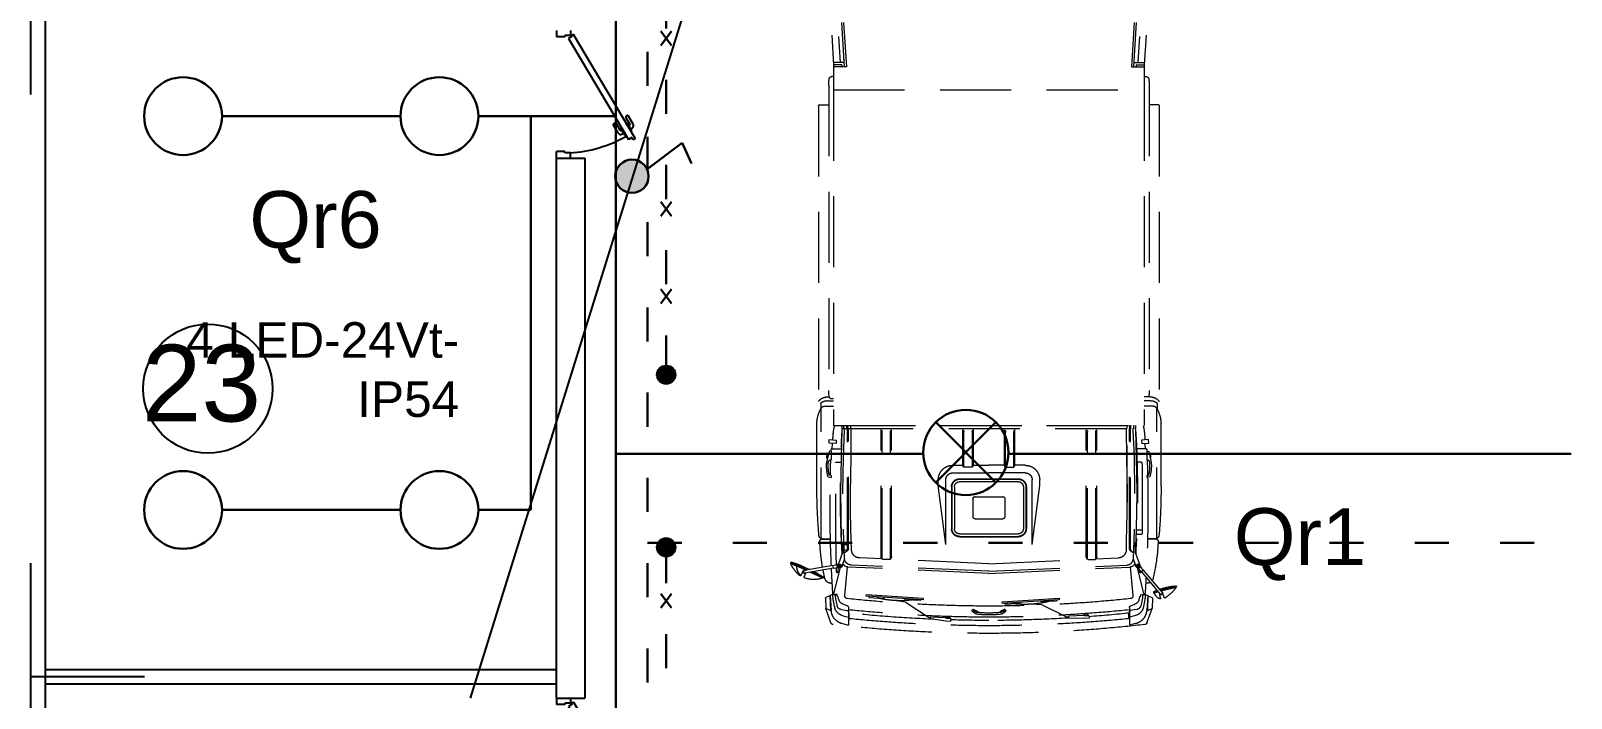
# Model space of a CAD drawing. Header units: millimetres. Extents: x 42452 to 2852333, y -419346 to 834876.
# Drawn here: x 2526040 to 2536882, y 321831 to 326528 of the extents above; entities that cross this region are included whole.
import ezdxf
from ezdxf import colors
from ezdxf.entities.mleader import LeaderData, LeaderLine
from ezdxf.math import Vec2, Vec3

# ---------------------------------------------------------------- set-up
doc = ezdxf.new("R2010")
doc.units = ezdxf.units.MM
doc.linetypes.add('ACAD_ISO03W100', pattern=[30, 12, -18])
doc.linetypes.add('DASHED', pattern=[0.75, 0.5, -0.25])
for name, color, linetype, lineweight in [('cad-block.com_Pen_No__7', 7, 'Continuous', 60), ('memar', 7, 'Continuous', 25), ('выкл1_IP54', 5, 'Continuous', 30), ('ДВЕРИ', 7, 'Continuous', 5), ('надписи', 5, 'Continuous', 30), ('НСП11', 5, 'Continuous', 30), ('Соед_газа', 184, 'ACAD_ISO03W100', 30), ('Соедин', 5, 'Continuous', 30), ('Соедин_роз', 94, 'Continuous', 30), ('Шит', 1, 'Continuous', 30)]:
    doc.layers.add(name, color=color, linetype=linetype, lineweight=lineweight)
doc.styles.add('Arial', font='arial.ttf', dxfattribs={"height": 200})
doc.styles.add('my_own', font='arial.ttf')
doc.styles.get("Standard").update_dxf_attribs({"font": 'arial.ttf'})
doc.styles.add('СГЕНЕРИР_СТИЛЬ_1', font='arial.ttf')

# ---------------------------------------------------------------- blocks, each defined once
blk = doc.blocks.new('MAS1')
at = {"layer": 'cad-block.com_Pen_No__7', "color": 252, "linetype": 'DASHED', "lineweight": 9, "ltscale": 1000, "true_color": 0x939598}
for p, q in [((136696, 769103), (136761, 768044)), ((136710, 769103), (136775, 768044)), ((138848, 769103), (138783, 768044)), ((138863, 769103), (138798, 768044)), ((136627, 769015), (136686, 768058)), ((136674, 769006), (136731, 768073)), ((138884, 769006), (138827, 768073)), ((138932, 769015), (138873, 768058)), ((138801, 768092), (138801, 768094)), ((136759, 768073), (136686, 768073)), ((136686, 768058), (136686, 767882)), ((136743, 768058), (136686, 768058)), ((136775, 768044), (136686, 768044)), ((136743, 768058), (136743, 768044)), ((138783, 768044), (138873, 768044)), ((138800, 768073), (138873, 768073)), ((138815, 768058), (138815, 768044)), ((138815, 768058), (138873, 768058)), ((138873, 768058), (138873, 767882)), ((136651, 767914), (136651, 765765)), ((136686, 767974), (136671, 767974)), ((138873, 767882), (136686, 767882)), ((136686, 767882), (136686, 765519)), ((138873, 767974), (138888, 767974)), ((138873, 767882), (138873, 765519)), ((138907, 767914), (138907, 765765)), ((136581, 767772), (136581, 765772)), ((136581, 767772), (136581, 765599)), ((136581, 767772), (136581, 765772)), ((136581, 767772), (136581, 765599)), ((136584, 767776), (136651, 767776)), ((138974, 767776), (138907, 767776)), ((138978, 767772), (138978, 765772)), ((138978, 767772), (138978, 765599)), ((136642, 765720), (136686, 765720)), ((138873, 765706), (138888, 765706)), ((138916, 765720), (138904, 765720)), ((136595, 765676), (136595, 765633)), ((136598, 764723), (136598, 765638)), ((136622, 765654), (136686, 765654)), ((136642, 765693), (136686, 765693)), ((138916, 765693), (138873, 765693)), ((138936, 765654), (138873, 765654)), ((138961, 764723), (138961, 765638)), ((138963, 765676), (138963, 765633)), ((136568, 765090), (136568, 765533)), ((138873, 765519), (136686, 765519)), ((136741, 765292), (136746, 765487)), ((136746, 765498), (136746, 765519)), ((136746, 765487), (136747, 765497)), ((138812, 765497), (136747, 765497)), ((136755, 765292), (136764, 765487)), ((136759, 765500), (136759, 765515)), ((138797, 765518), (136761, 765518)), ((136764, 765487), (136764, 765497)), ((136780, 765500), (136780, 765515)), ((136782, 764652), (136782, 765497)), ((136787, 765500), (136787, 765515)), ((136790, 764656), (136790, 765497)), ((136807, 764875), (136807, 765519)), ((136807, 765500), (136807, 765515)), ((136808, 765291), (136810, 765497)), ((137019, 764593), (137019, 765487)), ((137094, 764593), (137094, 765487)), ((137596, 765240), (137596, 765487)), ((137670, 765240), (137670, 765487)), ((137889, 765240), (137889, 765487)), ((137963, 765240), (137963, 765487)), ((138465, 764593), (138465, 765487)), ((138539, 764593), (138539, 765487)), ((138750, 765291), (138748, 765497)), ((138751, 765500), (138751, 765515)), ((138769, 764656), (138769, 765497)), ((138772, 765500), (138772, 765515)), ((138776, 764652), (138776, 765497)), ((138779, 765500), (138779, 765515)), ((138795, 765487), (138794, 765497)), ((138803, 765292), (138795, 765487)), ((138800, 765500), (138800, 765515)), ((138813, 765498), (138812, 765519)), ((138812, 765487), (138812, 765497)), ((138818, 765292), (138812, 765487)), ((138990, 765090), (138990, 765533)), ((136654, 765394), (136656, 765419)), ((136703, 765391), (136654, 765394)), ((136656, 765419), (136705, 765416)), ((136677, 765355), (136679, 765389)), ((136705, 765416), (136703, 765391)), ((136745, 765472), (136746, 765480)), ((137027, 764578), (137027, 765472)), ((137086, 764576), (137086, 765472)), ((137603, 765224), (137603, 765472)), ((137662, 765224), (137662, 765472)), ((137896, 765224), (137896, 765472)), ((137955, 765224), (137955, 765472)), ((138473, 764576), (138473, 765472)), ((138531, 764578), (138531, 765472)), ((138813, 765472), (138813, 765480)), ((138903, 765419), (138854, 765416)), ((138854, 765416), (138855, 765391)), ((138855, 765391), (138904, 765394)), ((138882, 765355), (138880, 765389)), ((138904, 765394), (138903, 765419)), ((136654, 765336), (136637, 765258)), ((136639, 765289), (136639, 765308)), ((136639, 765308), (136648, 765308)), ((136639, 765289), (136644, 765289)), ((136668, 765338), (136654, 765336)), ((136668, 765338), (136668, 765277)), ((136673, 765355), (136740, 765355)), ((136737, 765048), (136741, 765292)), ((136805, 765048), (136808, 765291)), ((138754, 765048), (138750, 765291)), ((138821, 765048), (138818, 765292)), ((138885, 765355), (138819, 765355)), ((138890, 765338), (138905, 765336)), ((138890, 765338), (138890, 765277)), ((138905, 765336), (138922, 765258)), ((138920, 765308), (138911, 765308)), ((138920, 765289), (138915, 765289)), ((138920, 765289), (138920, 765308)), ((136668, 765167), (136656, 765169)), ((136668, 765167), (136668, 765153)), ((136707, 765261), (136736, 765261)), ((137524, 765238), (137596, 765238)), ((137524, 765238), (137596, 765238)), ((137524, 765184), (137779, 765184)), ((137603, 765225), (137597, 765236)), ((137661, 765224), (137605, 765224)), ((137663, 765225), (137669, 765236)), ((137670, 765238), (137779, 765238)), ((137889, 765238), (137779, 765238)), ((138034, 765184), (137779, 765184)), ((137896, 765225), (137890, 765236)), ((137898, 765224), (137954, 765224)), ((137956, 765225), (137962, 765236)), ((138034, 765238), (137963, 765238)), ((138034, 765238), (137963, 765238)), ((138852, 765261), (138822, 765261)), ((138890, 765167), (138903, 765169)), ((138890, 765167), (138890, 765153)), ((136647, 765157), (136668, 765153)), ((137422, 765097), (137422, 765136)), ((137476, 764681), (137422, 765097)), ((137476, 764681), (137476, 765136)), ((137516, 765086), (137516, 764792)), ((137519, 765086), (137519, 764792)), ((137537, 765087), (137537, 764792)), ((137985, 765144), (137574, 765144)), ((137985, 765141), (137574, 765141)), ((137985, 765123), (137574, 765123)), ((138022, 765087), (138022, 764792)), ((138040, 765086), (138040, 764792)), ((138043, 765086), (138043, 764792)), ((138083, 764681), (138083, 765136)), ((138083, 764681), (138136, 765097)), ((138136, 765097), (138136, 765136)), ((138912, 765157), (138890, 765153)), ((136738, 764901), (136737, 765048)), ((136806, 764902), (136805, 765048)), ((137667, 765003), (137667, 764876)), ((137877, 765017), (137682, 765017)), ((137892, 765003), (137892, 764876)), ((138753, 764902), (138754, 765048)), ((138820, 764901), (138821, 765048)), ((136743, 764705), (136738, 764901)), ((136810, 764707), (136806, 764902)), ((137877, 764861), (137682, 764861)), ((138749, 764707), (138753, 764902)), ((138816, 764705), (138820, 764901)), ((136701, 764782), (136738, 764782)), ((136701, 764751), (136739, 764751)), ((137985, 764755), (137574, 764755)), ((137985, 764738), (137574, 764738)), ((137985, 764734), (137574, 764734)), ((136603, 764719), (136663, 764719)), ((136609, 764720), (136663, 764720)), ((136749, 764624), (136717, 764537)), ((136746, 764617), (136743, 764705)), ((136753, 764693), (136750, 764630)), ((136756, 764695), (136759, 764695)), ((136812, 764643), (136810, 764707)), ((138746, 764643), (138749, 764707)), ((138812, 764681), (138777, 764681)), ((138812, 764642), (138777, 764642)), ((138802, 764695), (138800, 764695)), ((138805, 764693), (138809, 764630)), ((138810, 764624), (138841, 764537)), ((138812, 764617), (138816, 764705)), ((138950, 764720), (138895, 764720)), ((138956, 764719), (138895, 764719)), ((136689, 764333), (136734, 764518)), ((136693, 764500), (136710, 764524)), ((136716, 764531), (136710, 764524)), ((136710, 764524), (136727, 764510)), ((136733, 764518), (136727, 764510)), ((136764, 764580), (136745, 764527)), ((136765, 764321), (136783, 764523)), ((137779, 764477), (136786, 764522)), ((137026, 764579), (136869, 764586)), ((137027, 764578), (137020, 764590)), ((137084, 764576), (137029, 764576)), ((137086, 764578), (137093, 764590)), ((137779, 764545), (137086, 764576)), ((137779, 764545), (138473, 764576)), ((137779, 764477), (138772, 764522)), ((138472, 764578), (138466, 764590)), ((138475, 764576), (138529, 764576)), ((138532, 764578), (138538, 764590)), ((138532, 764579), (138689, 764586)), ((138793, 764321), (138775, 764523)), ((138795, 764580), (138814, 764527)), ((138870, 764333), (138824, 764518)), ((138835, 764520), (138845, 764518)), ((138842, 764486), (138835, 764519)), ((138840, 764541), (138849, 764539)), ((138845, 764518), (138849, 764539)), ((138874, 764515), (138845, 764518)), ((138877, 764532), (138849, 764539)), ((138874, 764515), (138877, 764532)), ((138874, 764515), (139076, 764479)), ((138877, 764532), (139079, 764497)), ((139051, 764502), (139132, 764539)), ((139060, 764500), (139136, 764536)), ((139068, 764499), (139136, 764531)), ((139131, 764528), (139132, 764527)), ((139176, 764548), (139132, 764527)), ((139132, 764539), (139136, 764536)), ((139133, 764539), (139171, 764557)), ((139175, 764552), (139136, 764533)), ((139136, 764536), (139136, 764531)), ((139172, 764542), (139170, 764545)), ((139171, 764557), (139175, 764552)), ((139175, 764552), (139176, 764548)), ((136693, 764500), (136561, 764343)), ((136706, 764489), (136575, 764332)), ((136666, 764408), (136676, 764408)), ((136693, 764500), (136706, 764489)), ((136706, 764489), (136727, 764510)), ((136716, 764486), (136720, 764503)), ((138892, 764408), (138883, 764408)), ((138944, 764451), (139023, 764489)), ((138944, 764446), (139032, 764487)), ((138944, 764451), (138944, 764446)), ((138944, 764446), (138948, 764443)), ((138948, 764443), (139040, 764486)), ((138953, 764445), (138953, 764445)), ((139080, 764451), (139068, 764481)), ((139101, 764467), (139087, 764493)), ((139104, 764462), (139088, 764493)), ((136464, 764389), (136460, 764383)), ((136460, 764383), (136461, 764379)), ((136460, 764383), (136570, 764354)), ((136461, 764379), (136567, 764351)), ((136575, 764360), (136464, 764389)), ((136466, 764375), (136466, 764378)), ((136547, 764307), (136557, 764341)), ((136572, 764305), (136579, 764335)), ((136586, 764346), (136618, 764337)), ((136589, 764349), (136621, 764341)), ((136621, 764347), (136594, 764355)), ((136611, 764333), (136613, 764339)), ((136621, 764341), (136618, 764337)), ((136621, 764347), (136621, 764341)), ((136628, 764302), (136631, 764232)), ((136660, 764319), (136632, 764308)), ((136663, 764322), (136660, 764322)), ((136660, 764322), (136664, 764214)), ((136678, 764329), (136661, 764321)), ((136661, 764321), (136669, 764216)), ((136687, 764329), (136678, 764329)), ((136685, 764333), (136689, 764333)), ((136688, 764329), (136688, 764333)), ((136707, 764331), (136695, 764326)), ((136712, 764315), (136707, 764331)), ((136716, 764315), (136712, 764315)), ((136723, 764291), (136716, 764315)), ((137286, 764302), (137285, 764290)), ((137686, 764278), (137286, 764302)), ((138642, 764328), (138243, 764303)), ((138243, 764292), (138643, 764316)), ((138243, 764303), (138243, 764292)), ((138370, 764292), (138369, 764299)), ((138518, 764301), (138517, 764308)), ((138625, 764308), (138518, 764301)), ((138625, 764315), (138625, 764308)), ((138643, 764316), (138642, 764328)), ((138835, 764291), (138842, 764315)), ((138842, 764315), (138846, 764315)), ((138846, 764315), (138851, 764331)), ((138851, 764331), (138864, 764326)), ((138873, 764333), (138870, 764333)), ((138871, 764329), (138871, 764333)), ((138871, 764329), (138881, 764329)), ((138881, 764329), (138898, 764321)), ((138898, 764321), (138889, 764216)), ((138899, 764322), (138895, 764214)), ((138896, 764322), (138899, 764322)), ((138899, 764319), (138927, 764308)), ((138930, 764302), (138928, 764232)), ((136667, 764130), (136632, 764224)), ((136664, 764217), (136635, 764227)), ((136669, 764215), (136664, 764214)), ((136781, 764250), (136752, 764260)), ((136790, 764237), (136790, 764207)), ((136790, 764207), (136790, 764113)), ((136795, 764163), (136795, 764198)), ((137080, 764188), (137081, 764195)), ((137106, 764186), (137080, 764188)), ((137086, 764181), (137086, 764188)), ((137099, 764180), (137100, 764187)), ((137106, 764186), (137106, 764193)), ((137231, 764170), (137408, 764257)), ((137285, 764290), (137685, 764266)), ((137304, 764289), (137303, 764282)), ((137303, 764282), (137411, 764276)), ((137408, 764257), (137484, 764261)), ((137411, 764276), (137411, 764282)), ((137559, 764267), (137559, 764274)), ((137666, 764261), (137559, 764267)), ((137660, 764215), (137667, 764225)), ((137667, 764267), (137666, 764261)), ((137675, 764212), (137667, 764225)), ((137667, 764225), (137701, 764210)), ((137669, 764204), (137675, 764212)), ((137685, 764266), (137686, 764278)), ((137701, 764210), (137701, 764206)), ((137891, 764225), (137858, 764210)), ((137858, 764210), (137858, 764206)), ((137883, 764212), (137891, 764225)), ((137890, 764204), (137883, 764212)), ((137899, 764215), (137891, 764225)), ((138204, 764166), (138369, 764274)), ((138262, 764293), (138262, 764286)), ((138262, 764286), (138370, 764292)), ((138369, 764274), (138444, 764286)), ((138764, 764163), (138764, 764198)), ((138769, 764237), (138769, 764198)), ((138769, 764207), (138769, 764113)), ((138778, 764250), (138807, 764260)), ((138889, 764215), (138895, 764214)), ((138892, 764130), (138926, 764224)), ((138895, 764217), (138924, 764227)), ((136747, 764124), (136790, 764113)), ((137075, 764182), (137074, 764162)), ((137074, 764162), (137108, 764160)), ((137110, 764180), (137075, 764182)), ((137108, 764160), (137216, 764163)), ((137217, 764178), (137110, 764184)), ((137110, 764184), (137110, 764180)), ((137216, 764163), (137217, 764178)), ((137217, 764171), (137231, 764170)), ((138082, 764161), (138048, 764159)), ((138048, 764159), (138049, 764139)), ((138049, 764139), (138083, 764141)), ((138052, 764166), (138052, 764173)), ((138077, 764167), (138052, 764166)), ((138058, 764159), (138058, 764166)), ((138072, 764160), (138072, 764167)), ((138077, 764167), (138077, 764174)), ((138189, 764172), (138082, 764166)), ((138082, 764166), (138082, 764161)), ((138083, 764141), (138190, 764158)), ((138190, 764158), (138189, 764172)), ((138189, 764165), (138204, 764166)), ((138811, 764124), (138769, 764113))]:
    blk.add_line(p, q, dxfattribs=at)
at = {"layer": 'cad-block.com_Pen_No__7', "color": 252, "linetype": 'DASHED', "lineweight": 9, "ltscale": 1000, "true_color": 0x939598, "flags": 128}
for points in [[(137779, 764492), (136809, 764536, -0.39005), (136762, 764584), (136757, 764706), (136753, 764901), (136752, 765048), (136755, 765292)], [(137779, 764492), (138749, 764536, 0.39005), (138797, 764584), (138801, 764706), (138806, 764901), (138807, 765048), (138803, 765292)], [(136678, 764329, 0.049602), (136694, 764234)], [(136697, 764320, 0.051562), (136711, 764247)], [(138862, 764320, -0.051562), (138847, 764247)], [(138881, 764329, -0.049602), (138865, 764234)]]:
    blk.add_lwpolyline(points, format="xyb", dxfattribs=at)
for points in [[(136739, 764527), (136731, 764523), (136723, 764527), (136723, 764537), (136731, 764542), (136739, 764537)], [(138819, 764527), (138827, 764523), (138836, 764527), (138836, 764537), (138827, 764542), (138819, 764537)]]:
    blk.add_lwpolyline(points, close=True, dxfattribs=at)
for points in [[(136737, 764223), (136754, 764220), (136782, 764216)], [(138821, 764223), (138805, 764220), (138777, 764216)], [(136741, 764183), (136754, 764179), (136790, 764169)], [(138818, 764183), (138805, 764179), (138769, 764169)]]:
    blk.add_lwpolyline(points, dxfattribs=at)
at = {"layer": 'cad-block.com_Pen_No__7', "color": 252, "linetype": 'DASHED', "lineweight": 9, "ltscale": 1000, "true_color": 0x939598}
for centre in [(136731, 764532), (138827, 764532)]:
    blk.add_circle(centre, 5.86, dxfattribs=at)
for centre, radius, start, end in [((136945, 767914), 294, 170.9153, 180), ((136671, 767958), 15.8, 90, 170.9153), ((138888, 767958), 15.8, 9.0847, 90), ((138613, 767914), 294, 0, 9.0847), ((136642, 767729), 74.6, 140.6975, 145.174), ((136642, 767729), 74.6, 140.6975, 145.174), ((138917, 767729), 74.6, 34.826, 39.3025), ((136642, 765645), 74.6, 89.753, 145.174), ((136945, 765765), 294, 180, 189.0847), ((138888, 765722), 15.8, 270, 350.9153), ((138613, 765765), 294, 350.9153, 0), ((138917, 765645), 74.6, 34.826, 90.247), ((136802, 765525), 234, 150.197, 177.9872), ((136642, 765621), 72.1, 89.753, 130.2072), ((136622, 765628), 26.4, 90, 150.197), ((138917, 765621), 72.1, 49.7928, 90.247), ((138936, 765628), 26.4, 29.803, 90), ((138757, 765525), 234, 2.0128, 29.803), ((137322, 765396), 641, 168.9794, 178.117), ((136747, 765499), 1.76, 203.6304, 244.268), ((136761, 765515), 2.83, 90, 180), ((136761, 765500), 2.83, 180, 270), ((136782, 765515), 2.83, 90, 180), ((136782, 765500), 2.83, 180, 270), ((136790, 765515), 2.83, 90, 180), ((136790, 765500), 2.83, 180, 270), ((136810, 765515), 2.83, 90, 180), ((136810, 765500), 2.83, 180, 270), ((137008, 765472), 19.5, 0, 53.1301), ((137105, 765472), 19.5, 126.8699, 180), ((137584, 765472), 19.5, 0, 53.1301), ((137682, 765472), 19.5, 126.8699, 180), ((137877, 765472), 19.5, 0, 53.1301), ((137975, 765472), 19.5, 126.8699, 180), ((138453, 765472), 19.5, 0, 53.1301), ((138551, 765472), 19.5, 126.8699, 180), ((138748, 765515), 2.83, 0, 90), ((138748, 765500), 2.83, 270, 0), ((138717, 765519), 48.8, 359.6316, 0.1937), ((138769, 765515), 2.83, 0, 90), ((138769, 765500), 2.83, 270, 0), ((138716, 765508), 58.6, 10.605, 11.0819), ((138776, 765515), 2.83, 0, 90), ((138776, 765500), 2.83, 270, 0), ((138797, 765515), 2.83, 0, 90), ((138797, 765500), 2.83, 270, 0), ((138811, 765499), 1.76, 295.732, 336.3696), ((138237, 765396), 641, 1.883, 11.0206), ((137320, 765363), 641, 177.2878, 177.5979), ((137320, 765363), 641, 177.2878, 177.5979), ((144382, 765050), 7648, 176.836, 183.2532), ((131177, 765050), 7648, 356.7468, 3.164), ((138239, 765363), 641, 2.4021, 2.7122), ((136668, 765258), 19.5, 90, 179.6797), ((146126, 764954), 9466, 178.0423, 178.7046), ((146126, 764954), 9466, 177.5969, 177.6748), ((136673, 765350), 4.88, 90, 178.1493), ((138885, 765350), 4.88, 1.8507, 90), ((129432, 764954), 9466, 2.3252, 2.4031), ((138890, 765258), 19.5, 0.3203, 90), ((129432, 764954), 9466, 1.2954, 1.9577), ((136940, 765236), 304, 175.9831, 195.1076), ((136953, 765237), 305, 176.0278, 192.8847), ((154535, 764973), 17835, 179.0915, 181.4625), ((136707, 765256), 4.88, 90, 179.0915), ((137524, 765136), 102, 90, 180), ((137524, 765136), 48.8, 90, 180), ((137603, 765240), 7.81, 180, 208.9689), ((137605, 765226), 1.95, 208.9689, 270), ((137661, 765226), 1.95, 270, 331.0311), ((137662, 765240), 7.81, 331.0311, 0), ((137896, 765240), 7.81, 180, 208.9689), ((137898, 765226), 1.95, 208.9689, 270), ((137954, 765226), 1.95, 270, 331.0311), ((137955, 765240), 7.81, 331.0311, 0), ((138034, 765136), 102, 0, 90), ((138034, 765136), 48.8, 0, 90), ((138852, 765256), 4.88, 0.9085, 90), ((121023, 764973), 17835, 358.6033, 0.9085), ((138606, 765237), 305, 347.1153, 3.9722), ((138618, 765236), 304, 344.8924, 4.0169), ((140247, 765069), 3679, 179.6804, 185.0619), ((146126, 764954), 9466, 178.7858, 182.8937), ((137574, 765086), 57.8, 90, 180), ((137574, 765086), 54.7, 90, 180), ((137574, 765086), 37, 90, 180), ((137985, 765086), 57.8, 0, 90), ((137985, 765086), 54.7, 0, 90), ((137985, 765086), 37, 0, 90), ((129432, 764954), 9466, 357.4368, 1.2142), ((135311, 765069), 3679, 354.9381, 0.3196), ((137682, 765003), 14.6, 90, 180), ((137877, 765003), 14.6, 0, 90), ((137682, 764876), 14.6, 180, 270), ((137877, 764876), 14.6, 270, 0), ((136609, 764747), 26.4, 185.0619, 270), ((137574, 764792), 57.8, 180, 270), ((137574, 764792), 54.7, 180, 270), ((137574, 764792), 37, 180, 270), ((137985, 764792), 54.7, 270, 0), ((137985, 764792), 37, 270, 0), ((137985, 764792), 57.8, 270, 0), ((138950, 764747), 26.4, 270, 354.9381), ((136603, 764704), 14.6, 90, 182.2969), ((137958, 764758), 1371, 182.2969, 193.3791), ((136730, 764631), 19.5, 340.1888, 356.7295), ((136756, 764692), 2.93, 90, 176.7295), ((136639, 764829), 241, 300.5976, 305.0987), ((136620, 764824), 247, 304.8216, 307.5417), ((136753, 764652), 29.3, 307.5417, 0), ((136761, 764656), 29.3, 305.0987, 0), ((136872, 764645), 59.5, 182.1769, 267.4099), ((138687, 764645), 59.5, 272.5901, 357.8231), ((138798, 764656), 29.3, 180, 234.9013), ((138805, 764652), 29.3, 180, 232.4583), ((138920, 764829), 241, 234.9013, 239.4024), ((138938, 764824), 247, 232.4583, 235.1784), ((138802, 764692), 2.93, 3.2705, 90), ((138828, 764631), 19.5, 183.2705, 199.8112), ((137600, 764758), 1371, 349.9699, 357.7031), ((138956, 764704), 14.6, 357.7031, 90), ((136731, 764532), 14.6, 160.1888, 340.1888), ((136788, 764562), 39.9, 203.9795, 267.4099), ((137027, 764593), 7.81, 180, 208.9689), ((137028, 764579), 1.95, 208.9689, 233.8848), ((137085, 764579), 1.95, 306.1152, 331.0311), ((137086, 764593), 7.81, 331.0311, 0), ((138473, 764593), 7.81, 180, 208.9689), ((138474, 764579), 1.95, 208.9689, 233.8848), ((138530, 764579), 1.95, 306.1152, 331.0311), ((138531, 764593), 7.81, 331.0311, 0), ((138770, 764562), 39.9, 272.5901, 336.0205), ((138827, 764532), 14.6, 199.8112, 19.8112), ((121023, 764973), 17835, 358.4387, 358.5363), ((129432, 764954), 9466, 356.6954, 357.3295), ((139358, 763810), 764, 107.2831, 114.638), ((139273, 764146), 423, 104.1582, 119.0513), ((139034, 764529), 97.7, 320.1069, 357.5778), ((138914, 764677), 293, 312.4039, 331.7597), ((139127, 764525), 4.88, 357.5778, 25), ((139167, 764540), 4.88, 331.7597, 25), ((136666, 764451), 43, 193.3791, 214.6505), ((136666, 764451), 43, 238.3016, 270), ((146126, 764954), 9466, 183.0498, 183.3046), ((146126, 764954), 9466, 183.3046, 183.7347), ((154535, 764973), 17835, 181.5546, 181.5613), ((136711, 764487), 4.88, 181.5613, 346.8836), ((138847, 764487), 4.88, 193.1164, 358.4387), ((129432, 764954), 9466, 356.2653, 356.6954), ((138892, 764451), 43, 270, 346.6209), ((137600, 764758), 1371, 346.6209, 349.2353), ((139358, 763810), 764, 116.8946, 122.7169), ((138958, 764447), 4.88, 205, 253.152), ((139013, 764629), 195, 253.152, 289.3047), ((139077, 764488), 11.2, 221.5, 26.8971), ((139077, 764488), 11.2, 26.8971, 118.5), ((139077, 764488), 8.79, 260, 80), ((139076, 764450), 4.88, 289.3047, 22.1645), ((139106, 764469), 4.88, 207.8355, 320.1069), ((139108, 764464), 4.88, 206.8971, 312.4039), ((136435, 763967), 423, 70.0506, 85.8418), ((136470, 764373), 4.88, 165, 218.2403), ((136697, 764552), 293, 218.2403, 237.5961), ((136542, 764309), 4.88, 237.5961, 343.1029), ((136568, 764338), 11.2, 101.5, 163.1029), ((136568, 764338), 11.2, 163.1029, 346.8971), ((136568, 764338), 8.79, 140, 320), ((136576, 764303), 4.88, 166.8971, 292.3089), ((136556, 764353), 58.6, 292.3089, 340.0923), ((136568, 764338), 11.2, 346.8971, 358.5), ((136435, 763967), 423, 64.1582, 67.5362), ((136634, 764302), 5.86, 111.9831, 182), ((136685, 764337), 4.88, 184.2861, 270), ((136687, 764319), 9.77, 5.1065, 90), ((136785, 764319), 19.5, 174.9709, 264.0272), ((137794, 773965), 9718, 264.0272, 269.9133), ((137765, 773965), 9718, 270.0867, 275.9728), ((138402, 764985), 700, 263.4398, 283.5391), ((138774, 764319), 19.5, 275.9728, 5.0291), ((138871, 764319), 9.77, 90, 174.8935), ((138873, 764337), 4.88, 270, 355.7139), ((138924, 764302), 5.86, 358, 68.0169), ((136637, 764232), 5.86, 182, 252.0169), ((136637, 764226), 4.79, 148.3825, 200.3045), ((136773, 764224), 104, 184.701, 255.8857), ((136766, 764254), 75.2, 195.2909, 250.3462), ((136744, 764257), 34.2, 196.9132, 258.5412), ((136767, 764304), 45.9, 196.2602, 250.3167), ((136776, 764237), 13.7, 0, 70.3167), ((136780, 764207), 9.77, 0, 82.3039), ((137794, 773887), 9718, 264.0702, 269.9133), ((137794, 773864), 9718, 264.0702, 265.7567), ((137526, 764959), 700, 256.5563, 276.6556), ((137736, 764268), 92.8, 214.8606, 224.0319), ((137704, 764238), 48.8, 224.0319, 264.0113), ((137703, 764246), 43.9, 231.0201, 263.9414), ((137779, 764967), 769, 263.9414, 270), ((137779, 764954), 769, 264.0113, 270), ((137706, 764206), 4.88, 180, 264.4602), ((137765, 773887), 9718, 270.0867, 275.9298), ((137779, 764967), 769, 270, 276.0586), ((137779, 764954), 769, 270, 275.9887), ((137853, 764206), 4.88, 275.5398, 0), ((137854, 764238), 48.8, 275.9887, 315.9681), ((137856, 764246), 43.9, 276.0586, 308.9799), ((137823, 764268), 92.8, 315.9681, 325.1394), ((137765, 773864), 9718, 272.3914, 275.9298), ((138782, 764237), 13.7, 109.6833, 180), ((138778, 764207), 9.77, 97.6961, 180), ((138791, 764304), 45.9, 289.6833, 343.7398), ((138786, 764224), 104, 284.1143, 355.299), ((138792, 764254), 75.2, 289.6538, 344.7091), ((138815, 764257), 34.2, 281.4588, 343.0868), ((138922, 764232), 5.86, 287.9831, 358), ((138922, 764226), 4.79, 339.6955, 31.6175), ((136685, 764136), 19.5, 200.3045, 263.4845), ((137779, 773715), 9660, 263.4845, 276.5155), ((136800, 764163), 4.88, 180, 264.278), ((137779, 773938), 9829, 264.278, 275.722), ((137794, 773864), 9718, 266.5901, 269.9133), ((137765, 773864), 9718, 270.0867, 271.6743), ((138759, 764163), 4.88, 275.722, 0), ((138873, 764136), 19.5, 276.5155, 339.6955)]:
    blk.add_arc(centre, radius, start, end, dxfattribs=at)
blk = doc.blocks.new('qapi 700')
at = {"layer": 'ДВЕРИ', "color": 251, "lineweight": 25, "true_color": 0x636466}
for p, q in [((1281619.6, 90085.8), (1281659.2, 90085.8)), ((1281659.2, 90033.9), (1281659.2, 90085.8)), ((1282419.6, 90085.8), (1282379.9, 90085.8)), ((1282379.9, 90033.9), (1282379.9, 90085.2)), ((1281619.6, 89997.1), (1281651.3, 89997.1)), ((1281651.3, 89997.1), (1281651.3, 90033.9)), ((1281651.3, 90033.9), (1281659.2, 90033.9)), ((1282368.3, 90009.8), (1281734.7, 89633.4)), ((1282381.6, 89987.4), (1282368.3, 90009.8)), ((1282387.8, 90033.9), (1282379.9, 90033.9)), ((1282388.4, 89991.5), (1282381.6, 89987.4)), ((1282387.8, 89997.1), (1282387.8, 90033.9)), ((1282419.6, 89997.1), (1282387.8, 89997.1)), ((1282419.6, 89997.1), (1282387.8, 89997.1)), ((1282395.4, 89979.8), (1282388.4, 89991.5)), ((1282395.4, 89979.8), (1281741.3, 89591.2)), ((1281775.1, 89697.9), (1281825.6, 89727.9)), ((1281835.3, 89711.6), (1281794.3, 89687.2)), ((1281836.4, 89725.1), (1281838, 89722.4)), ((1281733.2, 89604.8), (1281746.9, 89612.9)), ((1281741.3, 89591.2), (1281733.2, 89604.8)), ((1281746.9, 89612.9), (1281734.7, 89633.4)), ((1281811.6, 89685.5), (1281761.9, 89655.9)), ((1281761.9, 89655.9), (1281764.7, 89651.2)), ((1281776.4, 89664.6), (1281769.5, 89676.2)), ((1281785, 89616.9), (1281787.4, 89612.9)), ((1281787.4, 89612.9), (1281837.2, 89642.5)), ((1281791.5, 89676.3), (1281792.8, 89674.3)), ((1281802, 89621.6), (1281809.2, 89609.3)), ((1281814.4, 89680.8), (1281811.6, 89685.5)), ((1281819.9, 89628.6), (1281818.3, 89631.3)), ((1281871.8, 89650.1), (1281830.8, 89625.8)), ((1281831, 89603.8), (1281881.5, 89633.8)), ((1281837.2, 89642.5), (1281834.8, 89646.5)), ((1281884.3, 89644.7), (1281882.7, 89647.4))]:
    blk.add_line(p, q, dxfattribs=at)
for centre, radius, start, end in [((1282471.1, 90051.9), 821.4, 183.40765, 209.57059), ((1281783.2, 89684.3), 15.9, 120.71329, 210.71329), ((1281829.6, 89721.1), 7.94, 30.71329, 120.71329), ((1281831.2, 89718.4), 7.94, 300.71329, 30.71329), ((1281798.4, 89680.4), 7.94, 120.71329, 210.71329), ((1281822.9, 89617.4), 15.9, 210.71329, 300.71329), ((1281826.8, 89632.6), 7.94, 210.71329, 300.71329), ((1281875.8, 89643.3), 7.94, 30.71329, 120.71329), ((1281877.4, 89640.6), 7.94, 300.71329, 30.71329)]:
    blk.add_arc(centre, radius, start, end, dxfattribs=at)
blk = doc.blocks.new('НСП11')
at = {"layer": 'НСП11'}
for p, q in [((212, -212), (-212, 212)), ((-212, -212), (212, 212))]:
    blk.add_line(p, q, dxfattribs=at)
blk.add_circle((0, 0), 300, dxfattribs=at)
blk = doc.blocks.new('выкл1_IP54')
at = {"layer": 'выкл1_IP54'}
blk.add_hatch(color=256, dxfattribs=at).paths.add_polyline_path([(125, 0, 1), (-125, 0, 1)])
for p, q in [((0, 125), (-70, 447)), ((-70, 447), (99, 447))]:
    blk.add_line(p, q, dxfattribs=at)
blk.add_circle((0, 0), 125, dxfattribs=at)
blk = doc.blocks.new('х')
at = {"layer": 'Соед_газа', "color": 4, "ltscale": 25}
for p, q in [((38, 50), (-38, -50)), ((-38, 50), (38, -50))]:
    blk.add_line(p, q, dxfattribs=at)
blk = doc.blocks.new('t')
at = {"layer": 'Соедин', "lineweight": -3}
blk.add_hatch(color=256, dxfattribs=at).paths.add_polyline_path([(-65, 0, 1), (65, 0, 1)])
blk.add_circle((0, 0), 65.1, dxfattribs=at)

msp = doc.modelspace()

# ---------------------------------------------------------------- linework, layer by layer
at = {"color": 5, "lineweight": 30}
for p, q in [((2530157.73879, 311607.72144), (2530157.73879, 336016.85071)), ((2532321.28217, 323551.39894), (2530157.8855, 323551.39894)), ((2536882.53281, 323551.39894), (2532921.28217, 323551.39894))]:
    msp.add_line(p, q, dxfattribs=at)
at = {"layer": 'memar', "lineweight": 25}
msp.add_line((2526839.8803, 321980.86639), (2526039.8803, 321980.86639), dxfattribs=at)
at = {"layer": 'memar', "color": 0, "lineweight": 25}
for points in [[(2526139.8803, 333530.86639), (2526139.87857, 309530.48883)], [(2529739.70386, 325630.86639), (2529939.70386, 325630.86639)], [(2529739.8803, 321830.8811), (2529739.8803, 325630.86639)], [(2529939.8803, 325630.86639), (2529939.8803, 321830.8811)], [(2529739.8803, 321830.8811), (2529939.8803, 321830.8811)]]:
    msp.add_lwpolyline(points, dxfattribs=at)
at = {"layer": 'memar', "lineweight": 25}
for points in [[(2526039.8803, 326080.86639), (2526039.8803, 326880.86639)], [(2526039.8803, 321980.86639), (2526039.8803, 322780.86639)], [(2526039.8803, 321180.86639), (2526039.8803, 321980.86639)]]:
    msp.add_lwpolyline(points, dxfattribs=at)
at = {"layer": 'memar', "color": 0, "lineweight": 25}
msp.add_lwpolyline([(2529740.05675, 322030.86639), (2526139.8803, 322030.86639), (2526139.8803, 321930.86639), (2529740.05675, 321930.86639)], close=True, dxfattribs=at)
msp.add_circle((2527286.66748, 324009.40247), 454.87332, dxfattribs=at)
at = {"layer": 'Соед_газа', "ltscale": 20}
for p, q in [((2530381.35447, 308141.33648), (2530381.00654, 335678.48658)), ((2530512.25523, 324144.18423), (2530512.25523, 328638.16468)), ((2530381.35447, 322924.01306), (2541743.92008, 322924.01306)), ((2530512.25523, 318440.88135), (2530512.25523, 322892.88231))]:
    msp.add_line(p, q, dxfattribs=at)
at = {"layer": 'Соедин'}
for centre in [(2527111.91927, 325927.82022), (2528916.16696, 325927.82022), (2527111.91927, 323155.70874), (2528916.16696, 323155.70874)]:
    msp.add_circle(centre, 273.88803, dxfattribs=at)
at = {"layer": 'Соедин_роз', "color": 5, "lineweight": 30}
for p, q in [((2527385.8073, 325927.82022), (2528642.27893, 325927.82022)), ((2530157.83586, 325927.83036), (2529190.05498, 325927.82022)), ((2529559.37573, 323155.70874), (2529559.37573, 325927.82022)), ((2527385.8073, 323155.70874), (2528642.27893, 323155.70874)), ((2529190.05498, 323155.70874), (2529559.37573, 323155.70874))]:
    msp.add_line(p, q, dxfattribs=at)

# ---------------------------------------------------------------- block references
at = {"layer": 'memar', "color": 1, "lineweight": 25, "xscale": -1}
msp.add_blockref('MAS1', (2670563.34702, -441768.13406), dxfattribs=at)
at = {"layer": 'memar', "lineweight": 25, "xscale": 1.121843277023546, "yscale": 1.121843277023546, "zscale": 1.121843277023546, "rotation": 90.00000000000001}
for p in [(2630801.80434, -1112142.94387), (2630801.98078, -1116842.92916)]:
    msp.add_blockref('qapi 700', p, dxfattribs=at)
at = {"layer": 'выкл1_IP54', "xscale": 0.9382165775545691, "yscale": 0.9382165775545691, "zscale": 0.9382165775545691, "rotation": 294.6724923228647}
msp.add_blockref('выкл1_IP54', (2530271.49922, 325504.42962), dxfattribs=at)
at = {"layer": 'НСП11', "color": 5, "rotation": 180}
msp.add_blockref('НСП11', (2532621.41984, 323560.44851), dxfattribs=at)
at = {"layer": 'Соед_газа'}
for p in [(2530512.25523, 326475.84014), (2530512.25523, 325273.53586), (2530512.25523, 324659.19892), (2530512.25523, 322515.62746)]:
    msp.add_blockref('х', p, dxfattribs=at)
at = {"layer": 'Соедин'}
for p in [(2530512.25523, 324107.11786), (2530512.25523, 322892.88231)]:
    msp.add_blockref('t', p, dxfattribs=at)

# ---------------------------------------------------------------- texts
at = {"layer": 'memar', "linetype": 'Continuous', "lineweight": 25, "insert": (2527660.14717, 324318.52864), "char_height": 540, "attachment_point": 3, "style": 'СГЕНЕРИР_СТИЛЬ_1'}
msp.add_mtext('23', dxfattribs=at)
at = {"layer": 'надписи', "color": 5, "char_height": 400, "width": 541.4951903, "attachment_point": 1, "style": 'Arial'}
for s, insert in [('Qr6', (2527578.24148, 325400.48846)), ('Qr{\\fArial|b0|i0|c238|p34;1}', (2534507.45686, 323167.90742))]:
    msp.add_mtext(s, dxfattribs=dict(at, insert=insert))
at = {"layer": 'надписи', "color": 1, "insert": (2529055.76449, 323806.9007), "char_height": 250, "width": 3945.2394495, "attachment_point": 9, "style": 'my_own'}
msp.add_mtext('{\\fArial|b0|i0|c238|p34;4 }LED-{\\fArial|b0|i0|c238|p34;24}Vt-{\\fArial|b0|i0|c238|p34;\\P}IP{\\fArial|b0|i0|c238|p34;54}', dxfattribs=at)

# ---------------------------------------------------------------- leaders
at = {"layer": 'Шит', "color": 0, "lineweight": -3}
ml = msp.add_multileader_mtext('Standard', dxfattribs=at)
ml.set_content('{\\fA3 Arial AzLat|b0|i0|c204|p34;\\C7;Аккумлйатор батарейасы}')
ml.set_leader_properties()
ml.build(insert=Vec2(0, 0))
ml.multileader.update_dxf_attribs({"text_left_attachment_type": 6, "text_right_attachment_type": 6, "dogleg_length": 0.36, "arrow_head_size": 0.18})
ctx = ml.context
ctx.base_point, ctx.char_height, ctx.arrow_head_size, ctx.landing_gap_size, ctx.plane_origin = Vec3(2536286.39255, 344237.47363), 500, 0.18, 0.09, Vec3(2555028.2889, 356172.14947)
ctx.left_attachment, ctx.right_attachment, ctx.text_align_type = 6, 6, 1
notes = []
notes.append((ctx, [(0, (1, 1, 0), (2536113.91827, 344237.47363), (1, 0), 172.47428, [(0, [(2529134.40418, 321830.47232)], 0, [])])]))
ctx.mtext.insert, ctx.mtext.width, ctx.mtext.alignment, ctx.mtext.flow_direction = Vec3(2538213.32429, 344884.47227), 4215.9366736, 2, 5
for ctx, leaders in notes:
    for number, flags, end, landing, length, lines in leaders:
        leader = LeaderData()
        leader.index, (leader.has_last_leader_line, leader.has_dogleg_vector, leader.attachment_direction) = number, flags
        leader.last_leader_point, leader.dogleg_vector, leader.dogleg_length = Vec3(end), Vec3(landing), length
        for number, points, colour, breaks in lines:
            line = LeaderLine()
            line.index, line.vertices, line.color, line.breaks = number, Vec3.list(points), colors.encode_raw_color(colour), breaks
            leader.lines.append(line)
        ctx.leaders.append(leader)

doc.saveas('drawing.dxf')
